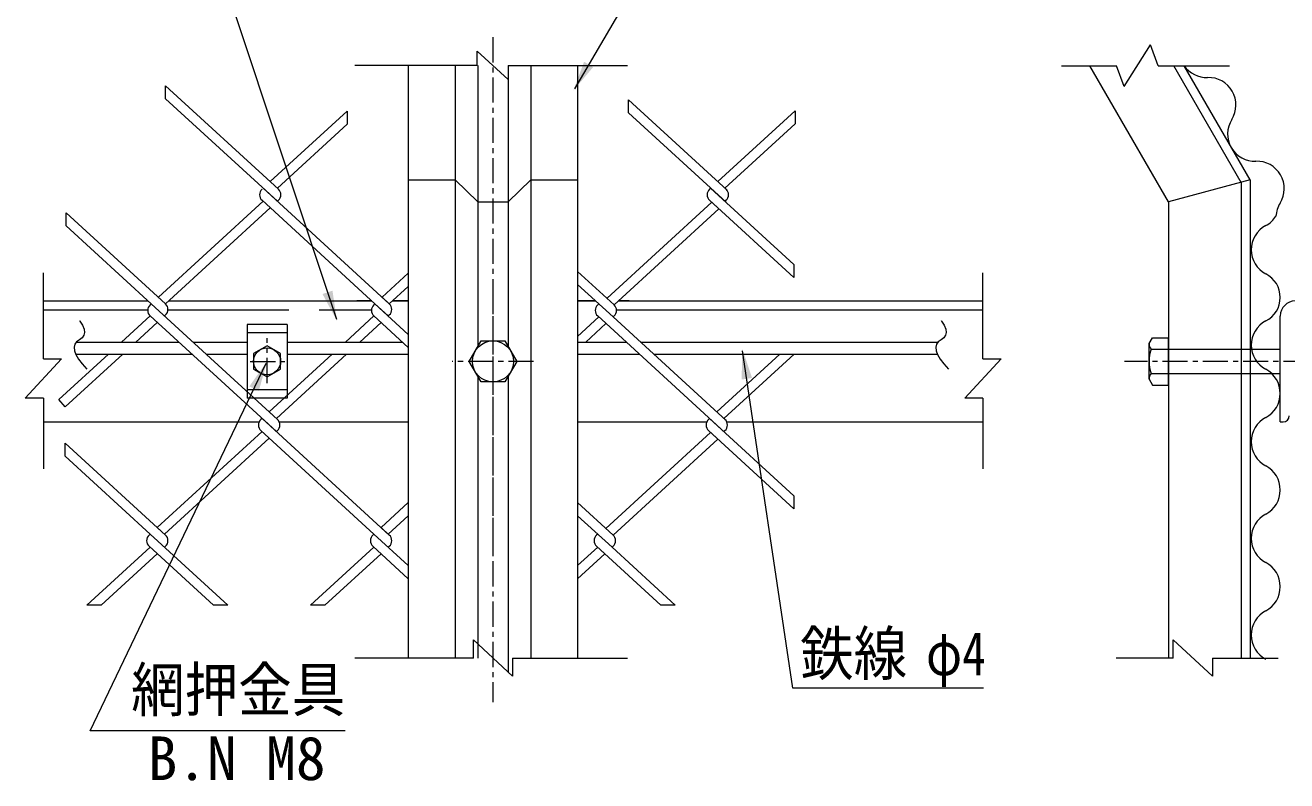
# Model space of a CAD drawing. Units: millimetres, scale not verified. Extents: x -4455 to 4455, y -3150 to 3150.
# Drawn here: x 1697 to 2948, y 539 to 1288 of the extents above; entities that cross this region are included whole.
import ezdxf
from ezdxf.enums import TextEntityAlignment as Align

# ---------------------------------------------------------------- set-up
doc = ezdxf.new("R2010")
doc.units = ezdxf.units.MM
doc.header["$LTSCALE"] = 20
doc.linetypes.add('DASHED', pattern=[7.5, 6, -1.5])
doc.linetypes.add('USER1', pattern=[2, 1.25, -0.25, 0.25, -0.25])
doc.layers.add('0-7_7詳細', color=3, linetype='Continuous', lineweight=18)
doc.styles.add('ＭＳ ゴシック', font='')
doc.styles.get('ＭＳ ゴシック').set_extended_font_data('MS Gothic')

msp = doc.modelspace()

# ---------------------------------------------------------------- linework, layer by layer
at = {"layer": '0-7_7詳細', "color": 1, "linetype": 'USER1'}
for p, q in [((2160.76, 1276.38), (2160.76, 616.55)), ((2160.76, 1029.57), (2160.76, 764)), ((1936.67, 933.2), (1936.67, 977.86)), ((1919.91, 954.67), (1954.21, 954.67)), ((2201.05, 954.67), (2120.41, 954.67)), ((3010.02, 954.67), (2787.5, 954.67))]:
    msp.add_line(p, q, dxfattribs=at)
at = {"layer": '0-7_7詳細', "color": 4}
for p, q in [((2787, 1227.35), (2813.24, 1268.6)), ((2820.75, 1247.97), (2813.24, 1268.6)), ((2176, 1234.22), (2145.16, 1262.42)), ((2145.16, 1248.32), (2145.16, 1262.42)), ((2145.16, 1248.32), (2023.57, 1248.32)), ((2176, 1248.32), (2294.08, 1248.32)), ((2176, 1248.32), (2176, 1234.22)), ((2724.86, 1247.97), (2779.5, 1247.97)), ((2787, 1227.35), (2779.5, 1247.97)), ((2820.75, 1247.97), (2891.61, 1247.97)), ((1714.68, 957.1), (1714.68, 1042.68)), ((2646.9, 957.1), (2646.9, 1042.68)), ((1732.68, 957.1), (1696.68, 918.33)), ((1714.68, 957.1), (1732.68, 957.1)), ((1714.68, 918.33), (1696.68, 918.33)), ((1714.68, 918.33), (1714.68, 848.14)), ((2646.9, 918.33), (2628.9, 918.33)), ((2646.9, 918.33), (2646.9, 848.14)), ((2180.14, 642.23), (2141.37, 678.23)), ((2141.37, 660.23), (2141.37, 678.23)), ((2835.77, 660.23), (2835.77, 678.23)), ((2874.54, 642.23), (2835.77, 678.23)), ((2141.37, 660.23), (2023.57, 660.23)), ((2180.14, 660.23), (2294.08, 660.23)), ((2180.14, 660.23), (2180.14, 642.23)), ((2835.77, 660.23), (2779.2, 660.23)), ((2874.54, 660.23), (2939.81, 660.23)), ((2874.54, 660.23), (2874.54, 642.23))]:
    msp.add_line(p, q, dxfattribs=at)
at = {"layer": '0-7_7詳細', "color": 7}
for p, q in [((2076.76, 1248.32), (2076.76, 1029.02)), ((2123.26, 1248.32), (2123.26, 660.23)), ((2145.76, 1248.32), (2145.76, 969.42)), ((2175.76, 1248.32), (2175.76, 969.42)), ((2198.26, 1248.32), (2198.26, 660.23)), ((2244.76, 1248.32), (2244.76, 1014.67)), ((2830.96, 1112.96), (2753.02, 1247.97)), ((2902.96, 1132.25), (2836.16, 1247.97)), ((2911.96, 1134.67), (2846.55, 1247.97)), ((2076.76, 1134.67), (2123.26, 1134.67)), ((2123.26, 1134.67), (2145.76, 1112.96)), ((2175.76, 1112.96), (2198.26, 1134.67)), ((2198.26, 1134.67), (2244.76, 1134.67)), ((2911.96, 1134.67), (2830.96, 1112.96)), ((2902.96, 1132.25), (2902.96, 660.23)), ((2911.96, 1134.67), (2911.96, 660.23)), ((2145.76, 1112.96), (2175.76, 1112.96)), ((2830.96, 1112.96), (2830.96, 660.23)), ((2076.76, 1029.02), (2076.76, 1014.67)), ((1714.68, 1014.67), (1818.51, 1014.67)), ((1839.06, 1014.67), (2040.54, 1014.67)), ((2040.54, 1014.67), (2025.76, 1014.67)), ((2061.09, 1014.67), (2076.76, 1014.67)), ((2076.76, 1014.67), (2061.09, 1014.67)), ((2076.76, 1014.67), (2076.76, 801.49)), ((2244.76, 1014.67), (2262.57, 1014.67)), ((2244.76, 1014.67), (2244.76, 660.23)), ((2262.57, 1014.67), (2244.76, 1014.67)), ((2295.76, 1014.67), (2285.26, 1014.67)), ((2285.26, 1014.67), (2646.9, 1014.67)), ((2283.44, 1005.67), (2646.9, 1005.67)), ((1956.61, 991.21), (1916.74, 991.21)), ((1916.74, 991.21), (1916.74, 918.12)), ((1956.61, 991.21), (1956.61, 918.12)), ((2941.9, 894.67), (2941.9, 999.67)), ((1956.61, 982.91), (1916.74, 982.91)), ((2811.76, 972.43), (2815.09, 978.19)), ((2815.09, 978.19), (2830.96, 978.19)), ((1747.4, 973.84), (1848.86, 973.84)), ((1863.06, 973.84), (1916.74, 973.84)), ((1956.61, 973.84), (2070.88, 973.84)), ((2244.76, 973.84), (2292.91, 973.84)), ((2307.12, 973.84), (2602.32, 973.84)), ((2811.76, 936.91), (2811.76, 972.43)), ((2813.82, 966.67), (2830.96, 966.67)), ((1746.87, 961.84), (1861.95, 961.84)), ((1876.16, 961.84), (1916.74, 961.84)), ((1956.61, 961.84), (2076.76, 961.84)), ((2244.76, 961.84), (2306.01, 961.84)), ((2320.22, 961.84), (2601.79, 961.84)), ((1923.28, 946.93), (1936.67, 939.2)), ((1936.67, 939.2), (1950.07, 946.93)), ((2145.76, 939.91), (2145.76, 660.23)), ((2175.76, 939.91), (2175.76, 646.31)), ((2813.82, 942.67), (2830.96, 942.67)), ((1956.61, 926.43), (1916.74, 926.43)), ((2811.76, 936.91), (2815.09, 931.15)), ((1956.61, 918.12), (1916.74, 918.12)), ((1714.68, 894.67), (1928.83, 894.67)), ((1948.63, 894.67), (2076.76, 894.67)), ((2244.76, 894.67), (2372.88, 894.67)), ((2392.69, 894.67), (2646.9, 894.67)), ((2941.9, 894.67), (2944.9, 894.67)), ((2076.76, 814.51), (2076.76, 738.96)), ((2076.76, 738.96), (2076.76, 660.23))]:
    msp.add_line(p, q, dxfattribs=at)
at = {"layer": '0-7_7詳細'}
for p, q in [((1947.97, 1125.53), (1835.89, 1228.23)), ((1835.89, 1215.21), (1835.89, 1228.23)), ((1946.9, 1113.49), (1835.89, 1215.21)), ((2393.1, 1124.55), (2295.12, 1214.33)), ((2295.12, 1201.3), (2295.12, 1214.33)), ((2016.16, 1202.99), (1939.8, 1133.02)), ((2016.16, 1202.99), (2016.16, 1189.97)), ((2460.59, 1203.34), (2383.86, 1133.02)), ((2460.59, 1203.34), (2460.59, 1190.31)), ((2016.16, 1189.97), (1946.9, 1126.51)), ((2392.03, 1112.51), (2295.12, 1201.3)), ((2460.59, 1190.31), (2390.96, 1126.51)), ((2043.71, 1011.76), (1931.62, 1114.47)), ((2057.92, 1011.76), (1932.69, 1126.51)), ((1947.97, 1114.47), (1946.9, 1113.49)), ((2376.75, 1126.51), (2375.68, 1125.53)), ((2376.75, 1126.51), (2375.68, 1125.53)), ((2383.86, 1106.98), (2375.68, 1114.47)), ((2459.25, 1037.89), (2375.68, 1114.47)), ((2459.25, 1050.91), (2376.75, 1126.51)), ((2392.03, 1114.47), (2390.96, 1113.49)), ((2392.03, 1114.47), (2390.96, 1113.49)), ((1835.89, 1011.76), (1737.33, 1102.07)), ((1932.69, 1113.49), (1828.79, 1018.27)), ((1939.8, 1106.98), (1835.89, 1011.76)), ((2377.82, 1112.51), (2273.91, 1017.29)), ((2384.93, 1106), (2281.02, 1010.78)), ((2076.76, 1042.04), (2050.81, 1018.27)), ((2281.02, 1010.78), (2244.76, 1044.01)), ((2459.25, 1050.91), (2459.25, 1037.89)), ((2076.76, 1029.02), (2057.92, 1011.76)), ((2279.95, 998.74), (2244.76, 1030.99)), ((2057.92, 1011.76), (2050.81, 1018.27)), ((1821.68, 1011.76), (1820.61, 1010.78)), ((1821.68, 1011.76), (1820.61, 1010.78)), ((1946.9, 897.01), (1821.68, 1011.76)), ((2043.71, 1011.76), (2042.64, 1010.78)), ((2043.71, 1011.76), (2042.64, 1010.78)), ((2056.85, 999.72), (2043.71, 1011.76)), ((2076.76, 981.48), (2043.71, 1011.76)), ((2265.74, 1011.76), (2264.67, 1010.78)), ((2265.74, 1011.76), (2264.67, 1010.78)), ((1820.61, 999.72), (1792.36, 973.84)), ((1827.71, 993.21), (1806.57, 973.84)), ((1945.83, 884.97), (1820.61, 999.72)), ((1836.26, 1001.04), (1834.82, 999.72)), ((1835.89, 1000.7), (1834.82, 999.72)), ((2042.64, 999.72), (2014.39, 973.84)), ((2049.74, 993.21), (2028.6, 973.84)), ((2076.76, 968.46), (2042.64, 999.72)), ((2057.92, 1000.7), (2056.85, 999.72)), ((2265.74, 998.74), (2244.76, 979.52)), ((2272.84, 992.23), (2252.77, 973.84)), ((2390.96, 883.99), (2264.67, 999.72)), ((2281.38, 1000.06), (2279.95, 998.74)), ((2392.03, 896.03), (2279.95, 998.74)), ((1779.27, 961.84), (1730.16, 916.84)), ((2001.3, 961.84), (1938.73, 904.51)), ((2015.51, 961.84), (1945.83, 898)), ((2445.35, 961.84), (2382.78, 904.51)), ((2459.56, 961.84), (2389.89, 898)), ((1946.9, 897.01), (1938.73, 904.51)), ((1931.62, 898), (1930.55, 897.01)), ((1931.62, 898), (1930.55, 897.01)), ((2057.92, 782.27), (1931.62, 898)), ((2375.68, 898), (2374.61, 897.01)), ((2375.68, 898), (2374.61, 897.01)), ((2459.25, 821.42), (2375.68, 898)), ((1931.62, 884.97), (1827.71, 789.76)), ((1938.73, 878.46), (1834.82, 783.25)), ((2042.64, 783.25), (1930.55, 885.96)), ((1946.9, 885.96), (1945.83, 884.97)), ((2376.75, 883.99), (2272.84, 788.78)), ((2383.86, 877.48), (2279.95, 782.27)), ((2382.78, 878.46), (2374.61, 885.96)), ((2459.25, 808.4), (2374.61, 885.96)), ((2390.96, 885.96), (2389.89, 884.97)), ((2390.96, 885.96), (2389.89, 884.97)), ((1835.89, 782.27), (1736.26, 873.56)), ((1736.26, 860.54), (1736.26, 873.56)), ((1820.61, 783.25), (1736.26, 860.54)), ((2076.76, 814.51), (2049.74, 789.76)), ((2279.95, 782.27), (2244.76, 814.51)), ((2459.25, 821.42), (2459.25, 808.4)), ((2076.76, 801.49), (2056.85, 783.25)), ((2278.88, 770.23), (2244.76, 801.49)), ((1835.89, 782.27), (1827.71, 789.76)), ((2057.92, 782.27), (2049.74, 789.76)), ((1820.61, 783.25), (1819.54, 782.27)), ((1820.61, 783.25), (1819.54, 782.27)), ((1897.62, 712.68), (1820.61, 783.25)), ((2042.64, 783.25), (2041.57, 782.27)), ((2042.64, 783.25), (2041.57, 782.27)), ((2076.76, 751.99), (2042.64, 783.25)), ((2264.67, 783.25), (2263.6, 782.27)), ((2264.67, 783.25), (2263.6, 782.27)), ((1820.61, 770.23), (1757.81, 712.68)), ((1827.71, 763.72), (1772.02, 712.68)), ((1883.41, 712.68), (1819.54, 771.21)), ((1835.89, 771.21), (1834.82, 770.23)), ((2042.64, 770.23), (1979.84, 712.68)), ((2049.74, 763.72), (1994.05, 712.68)), ((2076.76, 738.96), (2041.57, 771.21)), ((2057.92, 771.21), (2056.85, 770.23)), ((2264.67, 770.23), (2244.76, 751.99)), ((2271.77, 763.72), (2244.76, 738.96)), ((2271.77, 763.72), (2263.59, 771.21)), ((2327.46, 712.68), (2263.6, 771.21)), ((2279.95, 771.21), (2278.88, 770.23)), ((2279.95, 771.21), (2278.88, 770.23)), ((2341.67, 712.68), (2278.88, 770.23)), ((1772.02, 712.68), (1757.81, 712.68)), ((1897.62, 712.68), (1883.41, 712.68)), ((1994.05, 712.68), (1979.84, 712.68)), ((2341.67, 712.68), (2327.46, 712.68))]:
    msp.add_line(p, q, dxfattribs=at)
at = {"layer": '0-7_7詳細', "color": 7, "linetype": 'DASHED'}
for p, q in [((1714.68, 1005.67), (1818.19, 1005.67)), ((1838.3, 1005.67), (2040.22, 1005.67))]:
    msp.add_line(p, q, dxfattribs=at)
at = {"layer": '0-7_7詳細', "linetype": 'DASHED'}
for p, q in [((2830.96, 966.67), (2941.9, 966.67)), ((2830.96, 942.67), (2941.9, 942.67))]:
    msp.add_line(p, q, dxfattribs=at)
at = {"layer": '0-7_7詳細', "color": 7}
for points in [[(2596.97, 1343.82), (2310.99, 1343.82), (2241.53, 1225.11)], [(1702.2, 1309.6), (1901.29, 1309.6), (2005.4, 996.61)], [(2815.09, 931.15), (2830.96, 931.15), (2830.96, 978.19)], [(1950.07, 946.93), (1950.07, 962.4), (1936.67, 970.14), (1923.28, 962.4), (1923.28, 946.93)], [(2647.34, 630.34), (2458.27, 630.34), (2408.51, 965.15)], [(2014, 588.03), (1761.02, 588.03), (1935.81, 952.86)]]:
    msp.add_lwpolyline(points, dxfattribs=at)
at = {"layer": '0-7_7詳細'}
for points in [[(1821.68, 1011.76), (1737.33, 1089.05), (1737.33, 1102.07)], [(1793.48, 961.84), (1736.26, 909.41), (1730.16, 916.84)]]:
    msp.add_lwpolyline(points, dxfattribs=at)
at = {"layer": '0-7_7詳細', "color": 4}
for points in [[(1750.6, 995.11), (1750.91, 994.72), (1753.58, 990.52), (1755.14, 986.76), (1755.61, 983.45), (1754.99, 980.57), (1753.27, 978.14), (1750.45, 976.15), (1747.62, 974.15), (1745.87, 971.67), (1745.19, 968.71), (1745.58, 965.28), (1747.04, 961.37), (1749.58, 956.99), (1753.2, 952.13), (1757.89, 946.8)], [(2605.52, 995.11), (2605.84, 994.72), (2608.5, 990.52), (2610.06, 986.76), (2610.53, 983.45), (2609.91, 980.57), (2608.19, 978.14), (2605.37, 976.15), (2602.54, 974.15), (2600.79, 971.67), (2600.11, 968.71), (2600.5, 965.28), (2601.97, 961.37), (2604.51, 956.99), (2608.12, 952.13), (2612.81, 946.8)], [(2646.9, 957.1), (2664.9, 957.1), (2628.9, 918.33)]]:
    msp.add_lwpolyline(points, dxfattribs=at)
at = {"layer": '0-7_7詳細'}
msp.add_lwpolyline([(2137.24, 954.67), (2149, 975.03), (2172.52, 975.03), (2184.28, 954.67), (2172.52, 934.3), (2149, 934.3)], close=True, dxfattribs=at)
at = {"layer": '0-7_7詳細', "color": 7}
msp.add_circle((1936.67, 954.67), 13.4, dxfattribs=at)
at = {"layer": '0-7_7詳細'}
msp.add_circle((2160.76, 954.67), 20.4, dxfattribs=at)
for centre, radius, start, end in [((2868.92, 1263.42), 27.16, 214.65952, 271.92751), ((2870.75, 1209.13), 27.16, 328.07249, 91.92751), ((2916.85, 1180.41), 27.16, 148.07249, 271.92751), ((2918.67, 1126.12), 27.16, 328.07249, 91.92751), ((1936.69, 1120), 7.5, 132.5, 227.5), ((1942.91, 1120), 7.5, 312.5, 47.5), ((2380.75, 1120), 7.5, 132.5, 227.5), ((2386.96, 1120), 7.5, 312.5, 47.5), ((2964.77, 1097.4), 27.16, 148.07249, 177.07236), ((2940.29, 1065.43), 27.16, 118.07249, 241.92751), ((2914.73, 1113.36), 27.16, 298.07249, 327.54132), ((2915.75, 1018.12), 26.15, 296.73658, 63.26342), ((1825.68, 1005.25), 7.5, 132.5, 227.5), ((1830.82, 1006.23), 7.5, 312.5, 47.5), ((2047.7, 1005.25), 7.5, 132.5, 227.5), ((2052.85, 1006.23), 7.5, 312.5, 47.5), ((2269.73, 1005.25), 7.5, 132.5, 227.5), ((2275.95, 1005.25), 7.5, 312.5, 47.5), ((2940.29, 970.8), 27.16, 118.07249, 241.92751), ((2914.73, 922.87), 27.16, 298.07249, 61.92751), ((1935.62, 891.49), 7.5, 132.5, 227.5), ((1941.84, 891.49), 7.5, 312.5, 47.5), ((2379.68, 891.49), 7.5, 132.5, 227.5), ((2385.89, 891.49), 7.5, 312.5, 47.5), ((2940.29, 874.95), 27.16, 118.07249, 241.92751), ((2914.73, 827.02), 27.16, 298.07249, 61.92751), ((2940.29, 779.1), 27.16, 118.07249, 241.92751), ((1824.61, 776.74), 7.5, 132.5, 227.5), ((1830.82, 776.74), 7.5, 312.5, 47.5), ((2046.63, 776.74), 7.5, 132.5, 227.5), ((2052.85, 776.74), 7.5, 312.5, 47.5), ((2268.66, 776.74), 7.5, 132.5, 227.5), ((2274.88, 776.74), 7.5, 312.5, 47.5), ((2914.73, 731.17), 27.16, 298.07249, 61.92751), ((2940.29, 683.25), 27.16, 118.07249, 241.92751)]:
    msp.add_arc(centre, radius, start, end, dxfattribs=at)
at = {"layer": '0-7_7詳細', "color": 7}
for centre, radius, start, end in [((2956.9, 999.67), 15, 90, 180), ((2820.85, 972.43), 9.09, 180, 219.3382), ((2847.76, 954.67), 36, 160.52878, 199.47122), ((2820.85, 936.91), 9.09, 140.6618, 180), ((2944.9, 900.67), 6, 270, 0)]:
    msp.add_arc(centre, radius, start, end, dxfattribs=at)
for points in [[(2240.52, 1223.39), (2251.17, 1251.91), (2260.16, 1246.65)], [(2006.03, 994.71), (1991.62, 1021.53), (2001.51, 1024.82)], [(2408.21, 967.13), (2417.78, 938.22), (2407.47, 936.69)], [(1936.67, 954.67), (1928.41, 925.36), (1919.01, 929.86)]]:
    msp.add_solid(points, dxfattribs=at)

# ---------------------------------------------------------------- texts
at = {"layer": '0-7_7詳細', "style": 'ＭＳ ゴシック'}
for s, width, p in [('鉄線', 0.9, (2465.54, 630.3)), ('φ4', 0.8, (2590.46, 630.3)), ('網押金具', 0.9, (1801.79, 594.38))]:
    msp.add_text(s, height=43.26, dxfattribs=dict(at, width=width)).set_placement(p, align=Align.BOTTOM_LEFT)
msp.add_text('B.N M8', height=43.26, dxfattribs=at).set_placement((1818.11, 526.28), align=Align.BOTTOM_LEFT)

doc.saveas('drawing.dxf')
